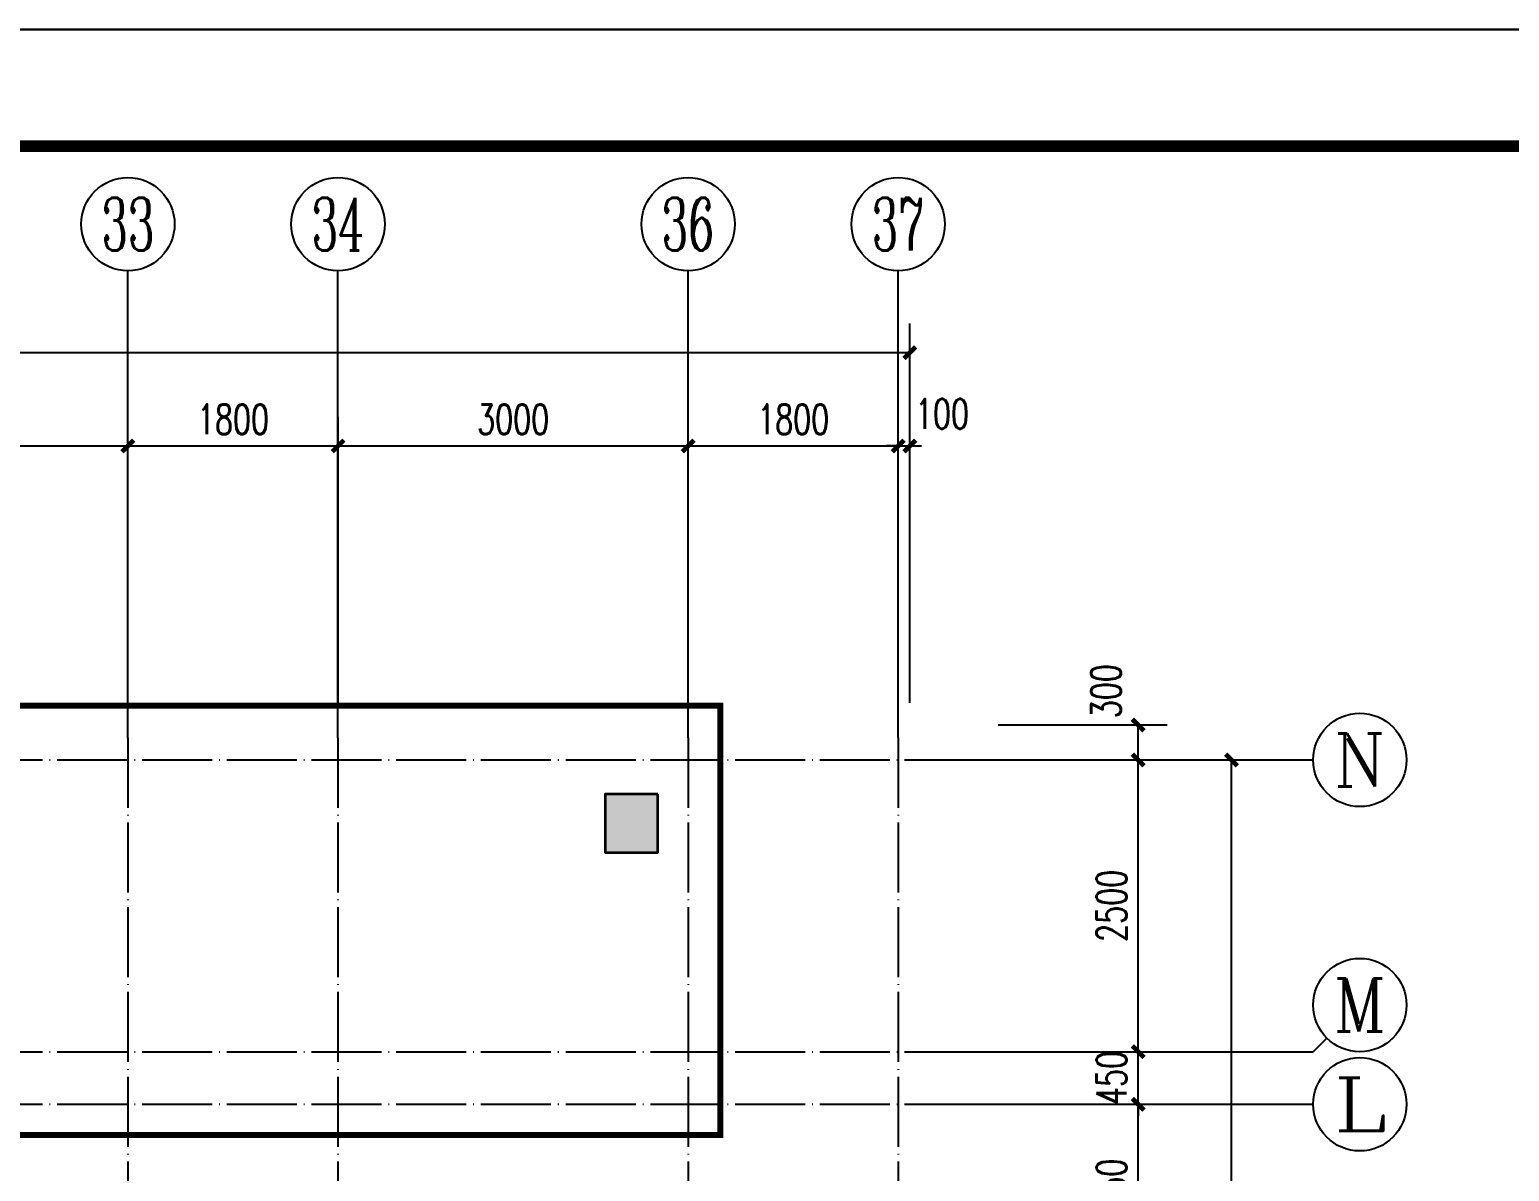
# Model space of a CAD drawing. Extents: x 393367 to 3005760, y 4998 to 826018.
# Drawn here: x 2395864 to 2408544, y 577580 to 587362 of the extents above; entities that cross this region are included whole.
import ezdxf
from ezdxf.enums import TextEntityAlignment as Align

# ---------------------------------------------------------------- set-up
doc = ezdxf.new("R2010")
doc.units = 0
doc.header["$LTSCALE"] = 1000
doc.linetypes.add('DASH', pattern=[0.35, 0.25, -0.1])
doc.linetypes.add('DOTE', pattern=[2.42, 2, -0.2, 0.02, -0.2])
doc.layers.get('0').update_dxf_attribs({"linetype": 'CONTINUOUS'})
doc.layers.get('Defpoints').update_dxf_attribs({"linetype": 'CONTINUOUS'})
for name, color, linetype in [('-TK', 7, 'CONTINUOUS'), ('AXIS', 3, 'CONTINUOUS'), ('AXIS_TEXT', 7, 'CONTINUOUS'), ('COLU', 7, 'CONTINUOUS'), ('COLU_HATCH', 251, 'CONTINUOUS'), ('DOTE', 8, 'DOTE'), ('S-引出线', 40, 'CONTINUOUS')]:
    doc.layers.add(name, color=color, linetype=linetype)
doc.layers.add('yichutu', color=7, linetype='CONTINUOUS', true_color=0xffffff, plot=False)
doc.styles.add('_TCH_AXIS', font='COMPLEX', dxfattribs={"bigfont": 'GBCBIG'})
doc.styles.add('_TCH_DIM_T3', font='SIMPLEX', dxfattribs={"width": 0.705882, "bigfont": 'GBCBIG'})
doc.styles.add('COMPLEX', font='COMPLEX')
doc.dimstyles.new('_TCH_ARCH&&100', dxfattribs={"dimtxt": 255, "dimasz": 100, "dimexe": 250, "dimexo": 300, "dimgap": 100, "dimtad": 1, "dimdec": 0, "dimzin": 0, "dimdsep": 46, "dimtxsty": '_TCH_DIM_T3', "dimblk": 'ARCHTICK', "dimcen": 0.09, "dimclrt": 7, "dimazin": 2, "dimtfac": 1, "dimtdec": 0, "dimtix": 1, "dimtmove": 2, "dimatfit": 3, "dimldrblk": 'ARCHTICK', "dimfxl": 1, "dimtolj": 1, "dimtzin": 0, "dimarcsym": 0})

# ---------------------------------------------------------------- blocks, each defined once
blk = doc.blocks.new('A1')
blk.add_lwpolyline([(0, 59400), (0, 0), (84100, 0), (84100, 59400)], close=True)
at = {"const_width": 100}
blk.add_lwpolyline([(2500, 58400), (2500, 1000), (83100, 1000), (83100, 58400)], close=True, dxfattribs=at)
blk = doc.blocks.new('_ArchTick')
at = {"color": 0, "linetype": 'ByBlock', "const_width": 0.4}
blk.add_lwpolyline([(-0.5, -0.5), (0.5, 0.5)], dxfattribs=at)
blk = doc.blocks.new('*D3523')
at = {"layer": 'AXIS', "color": 0, "lineweight": -2}
for p, q in [((2403307, 581595), (2403307, 584045)), ((2403407, 581595), (2403407, 584045)), ((2403307, 583795), (2403207, 583795)), ((2403307, 583795), (2403407, 583795)), ((2403407, 583795), (2403507, 583795))]:
    blk.add_line(p, q, dxfattribs=at)
at = {"layer": 'Defpoints', "color": 0}
for p in [(2403407, 583795), (2403307, 581295), (2403407, 581295)]:
    blk.add_point(p, dxfattribs=at)
at = {"layer": 'AXIS', "color": 0, "lineweight": -2, "xscale": 100, "yscale": 100, "zscale": 100}
blk.add_blockref('_ArchTick', (2403307, 583795), dxfattribs=at)
at = {"layer": 'AXIS', "color": 0, "lineweight": -2, "xscale": 100, "yscale": 100, "zscale": 100, "rotation": 180}
blk.add_blockref('_ArchTick', (2403407, 583795), dxfattribs=at)
at = {"layer": 'AXIS', "color": 7, "insert": (2403682, 584070), "char_height": 255, "attachment_point": 5, "style": '_TCH_DIM_T3'}
blk.add_mtext('\\A1;100', dxfattribs=at)
blk = doc.blocks.new('*D3524')
at = {"layer": 'AXIS', "color": 0, "lineweight": -2}
for p, q in [((2401507, 581595), (2401507, 584045)), ((2403307, 581595), (2403307, 584045)), ((2401507, 583795), (2403307, 583795))]:
    blk.add_line(p, q, dxfattribs=at)
at = {"layer": 'Defpoints', "color": 0}
for p in [(2403307, 583795), (2401507, 581295), (2403307, 581295)]:
    blk.add_point(p, dxfattribs=at)
at = {"layer": 'AXIS', "color": 0, "lineweight": -2, "xscale": 100, "yscale": 100, "zscale": 100, "rotation": 180}
blk.add_blockref('_ArchTick', (2401507, 583795), dxfattribs=at)
at = {"layer": 'AXIS', "color": 0, "lineweight": -2, "xscale": 100, "yscale": 100, "zscale": 100}
blk.add_blockref('_ArchTick', (2403307, 583795), dxfattribs=at)
at = {"layer": 'AXIS', "color": 7, "insert": (2402407, 584023), "char_height": 255, "attachment_point": 5, "style": '_TCH_DIM_T3'}
blk.add_mtext('\\A1;1800', dxfattribs=at)
blk = doc.blocks.new('*D3525')
at = {"layer": 'AXIS', "color": 0, "lineweight": -2}
for p, q in [((2398507, 581595), (2398507, 584045)), ((2401507, 581595), (2401507, 584045)), ((2398507, 583795), (2401507, 583795))]:
    blk.add_line(p, q, dxfattribs=at)
at = {"layer": 'Defpoints', "color": 0}
for p in [(2401507, 583795), (2398507, 581295), (2401507, 581295)]:
    blk.add_point(p, dxfattribs=at)
at = {"layer": 'AXIS', "color": 0, "lineweight": -2, "xscale": 100, "yscale": 100, "zscale": 100, "rotation": 180}
blk.add_blockref('_ArchTick', (2398507, 583795), dxfattribs=at)
at = {"layer": 'AXIS', "color": 0, "lineweight": -2, "xscale": 100, "yscale": 100, "zscale": 100}
blk.add_blockref('_ArchTick', (2401507, 583795), dxfattribs=at)
at = {"layer": 'AXIS', "color": 7, "insert": (2400007, 584023), "char_height": 255, "attachment_point": 5, "style": '_TCH_DIM_T3'}
blk.add_mtext('\\A1;3000', dxfattribs=at)
blk = doc.blocks.new('*D3526')
at = {"layer": 'AXIS', "color": 0, "lineweight": -2}
for p, q in [((2396707, 581595), (2396707, 584045)), ((2398507, 581595), (2398507, 584045)), ((2396707, 583795), (2398507, 583795))]:
    blk.add_line(p, q, dxfattribs=at)
at = {"layer": 'Defpoints', "color": 0}
for p in [(2398507, 583795), (2396707, 581295), (2398507, 581295)]:
    blk.add_point(p, dxfattribs=at)
at = {"layer": 'AXIS', "color": 0, "lineweight": -2, "xscale": 100, "yscale": 100, "zscale": 100, "rotation": 180}
blk.add_blockref('_ArchTick', (2396707, 583795), dxfattribs=at)
at = {"layer": 'AXIS', "color": 0, "lineweight": -2, "xscale": 100, "yscale": 100, "zscale": 100}
blk.add_blockref('_ArchTick', (2398507, 583795), dxfattribs=at)
at = {"layer": 'AXIS', "color": 7, "insert": (2397607, 584023), "char_height": 255, "attachment_point": 5, "style": '_TCH_DIM_T3'}
blk.add_mtext('\\A1;1800', dxfattribs=at)
blk = doc.blocks.new('*D3527')
at = {"layer": 'AXIS', "color": 0, "lineweight": -2}
for p, q in [((2393507, 581595), (2393507, 584045)), ((2396707, 581595), (2396707, 584045)), ((2393507, 583795), (2396707, 583795))]:
    blk.add_line(p, q, dxfattribs=at)
at = {"layer": 'Defpoints', "color": 0}
for p in [(2396707, 583795), (2393507, 581295), (2396707, 581295)]:
    blk.add_point(p, dxfattribs=at)
at = {"layer": 'AXIS', "color": 0, "lineweight": -2, "xscale": 100, "yscale": 100, "zscale": 100, "rotation": 180}
blk.add_blockref('_ArchTick', (2393507, 583795), dxfattribs=at)
at = {"layer": 'AXIS', "color": 0, "lineweight": -2, "xscale": 100, "yscale": 100, "zscale": 100}
blk.add_blockref('_ArchTick', (2396707, 583795), dxfattribs=at)
at = {"layer": 'AXIS', "color": 7, "insert": (2395107, 584023), "char_height": 255, "attachment_point": 5, "style": '_TCH_DIM_T3'}
blk.add_mtext('\\A1;3200', dxfattribs=at)
blk = doc.blocks.new('*D3545')
at = {"layer": 'AXIS', "color": 0, "lineweight": -2}
for p, q in [((2404163, 578155), (2405613, 578155)), ((2405363, 576605), (2405363, 578155)), ((2404163, 576605), (2405613, 576605))]:
    blk.add_line(p, q, dxfattribs=at)
at = {"layer": 'Defpoints', "color": 0}
for p in [(2403863, 578155), (2405363, 578155), (2403863, 576605)]:
    blk.add_point(p, dxfattribs=at)
at = {"layer": 'AXIS', "color": 0, "lineweight": -2, "xscale": 100, "yscale": 100, "zscale": 100}
for p, rotation in [((2405363, 578155), 90), ((2405363, 576605), 270)]:
    blk.add_blockref('_ArchTick', p, dxfattribs=dict(at, rotation=rotation))
at = {"layer": 'AXIS', "color": 7, "insert": (2405135, 577380), "char_height": 255, "attachment_point": 5, "rotation": 90, "style": '_TCH_DIM_T3'}
blk.add_mtext('\\A1;1550', dxfattribs=at)
blk = doc.blocks.new('*D3546')
at = {"layer": 'AXIS', "color": 0, "lineweight": -2}
for p, q in [((2404163, 581105), (2406413, 581105)), ((2406163, 565855), (2406163, 581105)), ((2404163, 565855), (2406413, 565855))]:
    blk.add_line(p, q, dxfattribs=at)
at = {"layer": 'Defpoints', "color": 0}
for p in [(2403863, 581105), (2406163, 581105), (2403863, 565855)]:
    blk.add_point(p, dxfattribs=at)
at = {"layer": 'AXIS', "color": 0, "lineweight": -2, "xscale": 100, "yscale": 100, "zscale": 100}
for p, rotation in [((2406163, 581105), 90), ((2406163, 565855), 270)]:
    blk.add_blockref('_ArchTick', p, dxfattribs=dict(at, rotation=rotation))
at = {"layer": 'AXIS', "color": 7, "insert": (2405935, 573480), "char_height": 255, "attachment_point": 5, "rotation": 90, "style": '_TCH_DIM_T3'}
blk.add_mtext('\\A1;15250', dxfattribs=at)
blk = doc.blocks.new('*D3579')
at = {"layer": 'AXIS', "color": 0, "lineweight": -2}
for p, q in [((2348407, 581595), (2348407, 584845)), ((2403407, 581595), (2403407, 584845)), ((2348407, 584595), (2403407, 584595))]:
    blk.add_line(p, q, dxfattribs=at)
at = {"layer": 'Defpoints', "color": 0}
for p in [(2403407, 584595), (2348407, 581295), (2403407, 581295)]:
    blk.add_point(p, dxfattribs=at)
at = {"layer": 'AXIS', "color": 0, "lineweight": -2, "xscale": 100, "yscale": 100, "zscale": 100, "rotation": 180}
blk.add_blockref('_ArchTick', (2348407, 584595), dxfattribs=at)
at = {"layer": 'AXIS', "color": 0, "lineweight": -2, "xscale": 100, "yscale": 100, "zscale": 100}
blk.add_blockref('_ArchTick', (2403407, 584595), dxfattribs=at)
at = {"layer": 'AXIS', "color": 7, "insert": (2375907, 584823), "char_height": 255, "attachment_point": 5, "style": '_TCH_DIM_T3'}
blk.add_mtext('\\A1;55000', dxfattribs=at)
blk = doc.blocks.new('_axiso')
blk.add_circle((0, 0), 0.5)
at = {"layer": 'AXIS_TEXT', "style": 'COMPLEX', "width": 1.041667}
blk.add_attdef('A', text='', height=0.56, dxfattribs=at).set_placement((-0.25, -0.28), (0.25, -0.28), align=Align.FIT)
blk = doc.blocks.new('*D3580')
at = {"layer": 'AXIS', "color": 0, "lineweight": -2}
for p, q in [((2404163, 581105), (2405613, 581105)), ((2405363, 578605), (2405363, 581105)), ((2404163, 578605), (2405613, 578605))]:
    blk.add_line(p, q, dxfattribs=at)
at = {"layer": 'Defpoints', "color": 0}
for p in [(2403863, 581105), (2405363, 581105), (2403863, 578605)]:
    blk.add_point(p, dxfattribs=at)
at = {"layer": 'AXIS', "color": 0, "lineweight": -2, "xscale": 100, "yscale": 100, "zscale": 100}
for p, rotation in [((2405363, 581105), 90), ((2405363, 578605), 270)]:
    blk.add_blockref('_ArchTick', p, dxfattribs=dict(at, rotation=rotation))
at = {"layer": 'AXIS', "color": 7, "insert": (2405135, 579855), "char_height": 255, "attachment_point": 5, "rotation": 90, "style": '_TCH_DIM_T3'}
blk.add_mtext('\\A1;2500', dxfattribs=at)
blk = doc.blocks.new('*D3581')
at = {"layer": 'AXIS', "color": 0, "lineweight": -2}
for p, q in [((2404163, 581405), (2405613, 581405)), ((2405363, 581105), (2405363, 581405)), ((2404163, 581105), (2405613, 581105))]:
    blk.add_line(p, q, dxfattribs=at)
at = {"layer": 'Defpoints', "color": 0}
for p in [(2403863, 581405), (2405363, 581405), (2403863, 581105)]:
    blk.add_point(p, dxfattribs=at)
at = {"layer": 'AXIS', "color": 0, "lineweight": -2, "xscale": 100, "yscale": 100, "zscale": 100}
for p, rotation in [((2405363, 581405), 90), ((2405363, 581105), 270)]:
    blk.add_blockref('_ArchTick', p, dxfattribs=dict(at, rotation=rotation))
at = {"layer": 'AXIS', "color": 7, "insert": (2405088, 581694), "char_height": 255, "attachment_point": 5, "rotation": 90, "style": '_TCH_DIM_T3'}
blk.add_mtext('\\A1;300', dxfattribs=at)
blk = doc.blocks.new('*D3585')
at = {"layer": 'AXIS', "color": 0, "lineweight": -2}
for p, q in [((2404163, 578605), (2405613, 578605)), ((2405363, 578605), (2405363, 578705)), ((2405363, 578155), (2405363, 578605)), ((2404163, 578155), (2405613, 578155)), ((2405363, 578155), (2405363, 578055))]:
    blk.add_line(p, q, dxfattribs=at)
at = {"layer": 'Defpoints', "color": 0}
for p in [(2403863, 578605), (2405363, 578605), (2403863, 578155)]:
    blk.add_point(p, dxfattribs=at)
at = {"layer": 'AXIS', "color": 0, "lineweight": -2, "xscale": 100, "yscale": 100, "zscale": 100}
for p, rotation in [((2405363, 578605), 270), ((2405363, 578155), 90)]:
    blk.add_blockref('_ArchTick', p, dxfattribs=dict(at, rotation=rotation))
at = {"layer": 'AXIS', "color": 7, "insert": (2405135, 578380), "char_height": 255, "attachment_point": 5, "rotation": 90, "style": '_TCH_DIM_T3'}
blk.add_mtext('\\A1;450', dxfattribs=at)
blk = doc.blocks.new('yct-841-594-84100-59400-100-1000')
at = {"layer": 'yichutu', "color": 7, "true_color": 0xffffff}
blk.add_lwpolyline([(0, 0), (0, 59400), (84100, 59400), (84100, 0)], close=True, dxfattribs=at)

msp = doc.modelspace()

# ---------------------------------------------------------------- hatches: boundary and pattern name
at = {"layer": 'COLU_HATCH'}
msp.add_hatch(color=256, dxfattribs=at).paths.add_polyline_path([(2401246.47399, 580811.55179), (2400796.47399, 580811.55179), (2400796.47399, 580311.55179), (2401246.47399, 580311.55179)])

# ---------------------------------------------------------------- linework, layer by layer
at = {"layer": 'AXIS'}
for p, q in [((2396706.7542, 581295.24995), (2396706.7542, 585295.24995)), ((2398506.7542, 581295.24995), (2398506.7542, 585295.24995)), ((2401506.7542, 581295.24995), (2401506.7542, 585295.24995)), ((2403306.7542, 581295.24995), (2403306.7542, 585295.24995)), ((2403862.55658, 581104.9645), (2406862.55658, 581104.9645)), ((2406979.71387, 578722.12179), (2406862.55658, 578604.9645)), ((2403862.55658, 578604.9645), (2406862.55658, 578604.9645)), ((2403862.55658, 578154.9645), (2406862.55658, 578154.9645))]:
    msp.add_line(p, q, dxfattribs=at)
at = {"layer": 'COLU', "lineweight": 35}
msp.add_lwpolyline([(2401246.47399, 580811.55179), (2400796.47399, 580811.55179), (2400796.47399, 580311.55179), (2401246.47399, 580311.55179)], close=True, dxfattribs=at)
at = {"layer": 'DOTE', "linetype": 'DOTE', "ltscale": 0.3}
for p, q in [((2396706.7542, 581295.24995), (2396706.7542, 565742.59672)), ((2398506.7542, 581295.24995), (2398506.7542, 572504.96449)), ((2401506.7542, 581295.24995), (2401506.7542, 572504.96449)), ((2403306.7542, 581295.24995), (2403306.7542, 565742.59672)), ((2348185.81868, 581104.9645), (2403862.55658, 581104.9645)), ((2348185.81868, 578604.9645), (2403862.55658, 578604.9645)), ((2348185.81868, 578154.9645), (2403862.55658, 578154.9645))]:
    msp.add_line(p, q, dxfattribs=at)
at = {"layer": 'S-引出线', "linetype": 'DASH', "const_width": 50}
msp.add_lwpolyline([(2349358.02383, 581570.26359), (2401782.23499, 581570.26359), (2401782.23499, 577891.22179), (2349358.02383, 577891.22179)], close=True, dxfattribs=at)

# ---------------------------------------------------------------- block references
at = {"layer": '-TK'}
msp.add_blockref('A1', (2339893.38356, 527962.12225), dxfattribs=at)
at = {"layer": 'AXIS'}
ref = msp.add_blockref('_axiso', (2396706.7542, 585695.24995), dxfattribs=dict(at, xscale=800, yscale=800, zscale=800))
ref.add_attrib('A', '33', dxfattribs={"layer": 'AXIS_TEXT', "height": 452.54834, "style": '_TCH_AXIS', "width": 0.636364}).set_placement((2396480.48003, 585468.97578), (2396933.02837, 585468.97578), align=Align.FIT)
ref = msp.add_blockref('_axiso', (2398506.7542, 585695.24995), dxfattribs=dict(at, xscale=800, yscale=800, zscale=800))
ref.add_attrib('A', '34', dxfattribs={"layer": 'AXIS_TEXT', "height": 452.54834, "style": '_TCH_AXIS', "width": 0.6}).set_placement((2398280.48003, 585468.97578), (2398733.02837, 585468.97578), align=Align.FIT)
ref = msp.add_blockref('_axiso', (2401506.7542, 585695.24995), dxfattribs=dict(at, xscale=800, yscale=800, zscale=800))
ref.add_attrib('A', '36', dxfattribs={"layer": 'AXIS_TEXT', "height": 452.54834, "style": '_TCH_AXIS', "width": 0.636364}).set_placement((2401280.48003, 585468.97578), (2401733.02837, 585468.97578), align=Align.FIT)
ref = msp.add_blockref('_axiso', (2403306.7542, 585695.24995), dxfattribs=dict(at, xscale=800, yscale=800, zscale=800))
ref.add_attrib('A', '37', dxfattribs={"layer": 'AXIS_TEXT', "height": 452.54834, "style": '_TCH_AXIS', "width": 0.636364}).set_placement((2403080.48003, 585468.97578), (2403533.02837, 585468.97578), align=Align.FIT)
ref = msp.add_blockref('_axiso', (2407262.55658, 581104.9645), dxfattribs=dict(at, xscale=800, yscale=800, zscale=800))
ref.add_attrib('A', 'N', dxfattribs={"layer": 'AXIS_TEXT', "height": 452.54834, "style": '_TCH_AXIS', "width": 1.105263}).set_placement((2407036.28241, 580878.69033), (2407488.83075, 580878.69033), align=Align.FIT)
ref = msp.add_blockref('_axiso', (2407262.55658, 579004.9645), dxfattribs=dict(at, xscale=800, yscale=800, zscale=800))
ref.add_attrib('A', 'M', dxfattribs={"layer": 'AXIS_TEXT', "height": 452.54834, "style": '_TCH_AXIS'}).set_placement((2407036.28241, 578778.69033), (2407488.83075, 578778.69033), align=Align.FIT)
ref = msp.add_blockref('_axiso', (2407262.55658, 578154.9645), dxfattribs=dict(at, xscale=800, yscale=800, zscale=800))
ref.add_attrib('A', 'L', dxfattribs={"layer": 'AXIS_TEXT', "height": 452.54834, "style": '_TCH_AXIS', "width": 1.4}).set_placement((2407036.28241, 577928.69033), (2407488.83075, 577928.69033), align=Align.FIT)
at = {"layer": 'yichutu'}
msp.add_blockref('yct-841-594-84100-59400-100-1000', (2339893.38356, 527962.12225), dxfattribs=at)

# ---------------------------------------------------------------- dimensions: what is measured, and where the dimension line sits
at = {"layer": 'AXIS'}
for p1, p2, distance, picture, middle in [((2348406.7542, 581295.24995), (2403406.7542, 581295.24995), 3300, '*D3579', (2375906.7542, 584822.74995)), ((2393506.7542, 581295.24995), (2396706.7542, 581295.24995), 2500, '*D3527', (2395106.7542, 584022.74995)), ((2396706.7542, 581295.24995), (2398506.7542, 581295.24995), 2500, '*D3526', (2397606.7542, 584022.74995)), ((2398506.7542, 581295.24995), (2401506.7542, 581295.24995), 2500, '*D3525', (2400006.7542, 584022.74995)), ((2401506.7542, 581295.24995), (2403306.7542, 581295.24995), 2500, '*D3524', (2402406.7542, 584022.74995)), ((2403862.55658, 565854.96449), (2403862.55658, 581104.9645), -2300, '*D3546', (2405935.05658, 573479.9645)), ((2403862.55658, 578604.9645), (2403862.55658, 581104.9645), -1500, '*D3580', (2405135.05658, 579854.9645)), ((2403862.55658, 578154.9645), (2403862.55658, 578604.9645), -1500, '*D3585', (2405135.05658, 578379.9645)), ((2403862.55658, 576604.9645), (2403862.55658, 578154.9645), -1500, '*D3545', (2405135.05658, 577379.9645))]:
    dim = msp.add_aligned_dim(p1=p1, p2=p2, distance=distance, dimstyle='_TCH_ARCH&&100', dxfattribs=at)
    dim.commit()
    dim.dimension.update_dxf_attribs({"geometry": picture, "text_midpoint": middle})
for base, p1, p2, angle, picture, middle in [((2403406.7542, 583795.24995), (2403306.7542, 581295.24995), (2403406.7542, 581295.24995), 0, '*D3523', (2403681.7542, 584070.24995)), ((2405362.55658, 581405.07005), (2403862.55658, 581104.9645), (2403862.55658, 581405.07005), 90, '*D3581', (2405087.55658, 581694.07005))]:
    dim = msp.add_linear_dim(base=base, p1=p1, p2=p2, angle=angle, dimstyle='_TCH_ARCH&&100', dxfattribs=at)
    dim.commit()
    dim.dimension.update_dxf_attribs({"geometry": picture, "text_midpoint": middle, "dimtype": 161})

doc.saveas('drawing.dxf')
